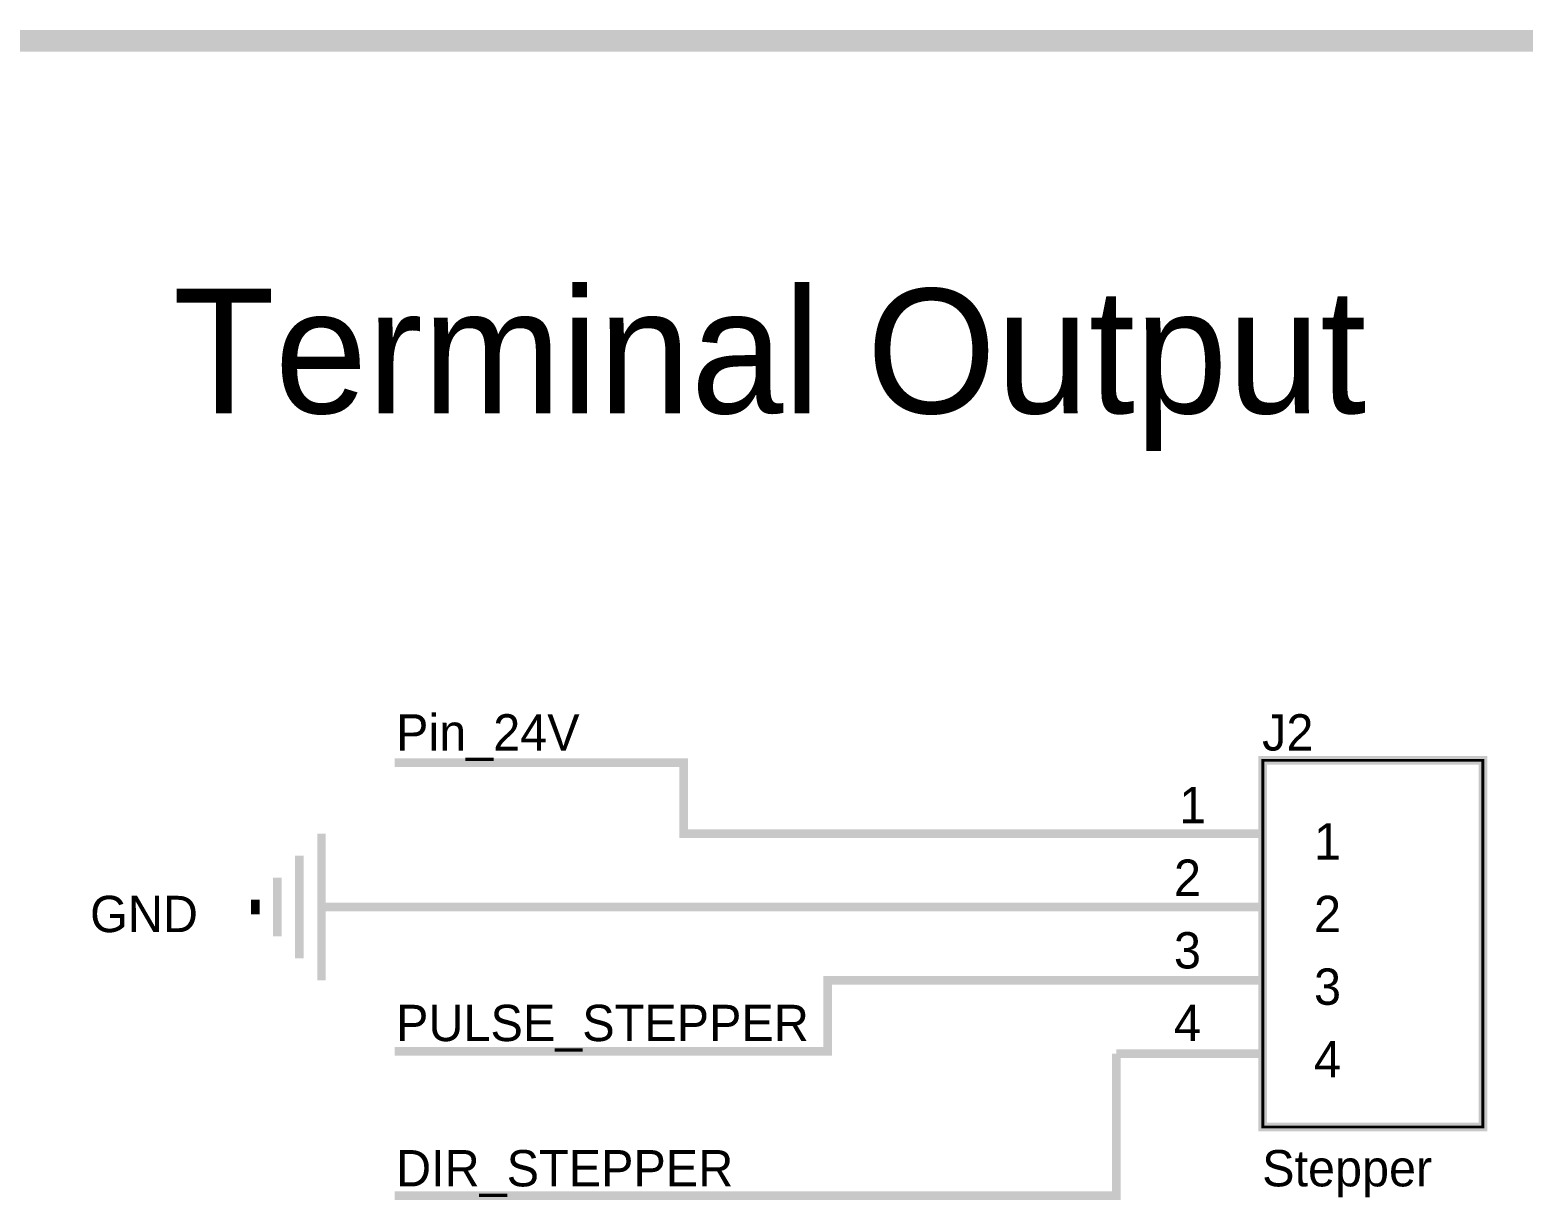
# Model space of a CAD drawing. Header units: millimetres. Extents: x 0 to 394, y 0 to 282.
# Drawn here: x 167.4 to 219.1, y 164.8 to 205.4 of the extents above; entities that cross this region are included whole.
import ezdxf

# ---------------------------------------------------------------- set-up
doc = ezdxf.new("R2010")
doc.units = ezdxf.units.MM
doc.layers.add('Sheet', color=255, linetype='Continuous')

msp = doc.modelspace()

# ---------------------------------------------------------------- linework, layer by layer
at = {"layer": 'Sheet'}
for points, const_width in [([(5.009, 204.997), (220.008, 204.997)], 0.749), ([(205.003, 177.538), (190.011, 177.538), (190.011, 179.997), (180.004, 179.997)], 0.3), ([(177.466, 177.538), (177.466, 172.45)], 0.3), ([(210.08, 177.538), (205.003, 177.538)], 0.3), ([(176.702, 176.774), (176.702, 173.214)], 0.3), ([(175.939, 176.01), (175.939, 173.978)], 0.3), ([(175.175, 175.247), (175.175, 174.741)], 0.3), ([(180.004, 175), (177.466, 175)], 0.3), ([(205.003, 175), (180.004, 175)], 0.3), ([(210.08, 175), (205.003, 175)], 0.3), ([(205.003, 172.45), (195.008, 172.45), (195.008, 169.991), (180.004, 169.991)], 0.3), ([(210.08, 172.45), (205.003, 172.45)], 0.3), ([(205.003, 169.912), (205.003, 164.993), (180.004, 164.993)], 0.3), ([(210.08, 169.912), (205.003, 169.912)], 0.3)]:
    msp.add_lwpolyline(points, dxfattribs=dict(at, const_width=const_width))
for points, const_width in [([(210.08, 180.076), (217.705, 180.076), (217.705, 167.374), (210.08, 167.374), (210.08, 180.076)], 0.3), ([(210.08, 180.076), (210.08, 167.374), (217.705, 167.374), (217.705, 180.076), (210.08, 180.076), (210.08, 180.076)], 0.0991)]:
    msp.add_lwpolyline(points, close=True, dxfattribs=dict(at, const_width=const_width))

# ---------------------------------------------------------------- texts
for s, height, p in [('Terminal Output', 4.31266, (172.322, 192.093)), ('Pin_24V', 1.2579, (180.049, 180.413)), ('J2', 1.2579, (210.057, 180.413)), ('1', 1.258, (207.182, 177.897)), ('1', 1.258, (211.854, 176.639)), ('2', 1.258, (207.002, 175.381)), ('GND', 1.2579, (169.447, 174.124)), ('2', 1.258, (211.854, 174.124)), ('3', 1.258, (207.002, 172.866)), ('3', 1.258, (211.854, 171.608)), ('PULSE_STEPPER', 1.25786, (180.049, 170.35)), ('4', 1.258, (207.002, 170.35)), ('4', 1.258, (211.854, 169.092)), ('DIR_STEPPER', 1.25786, (180.049, 165.319)), ('Stepper', 1.2579, (210.057, 165.319))]:
    msp.add_text(s, height=height, dxfattribs=at).set_placement(p)

doc.saveas('drawing.dxf')
